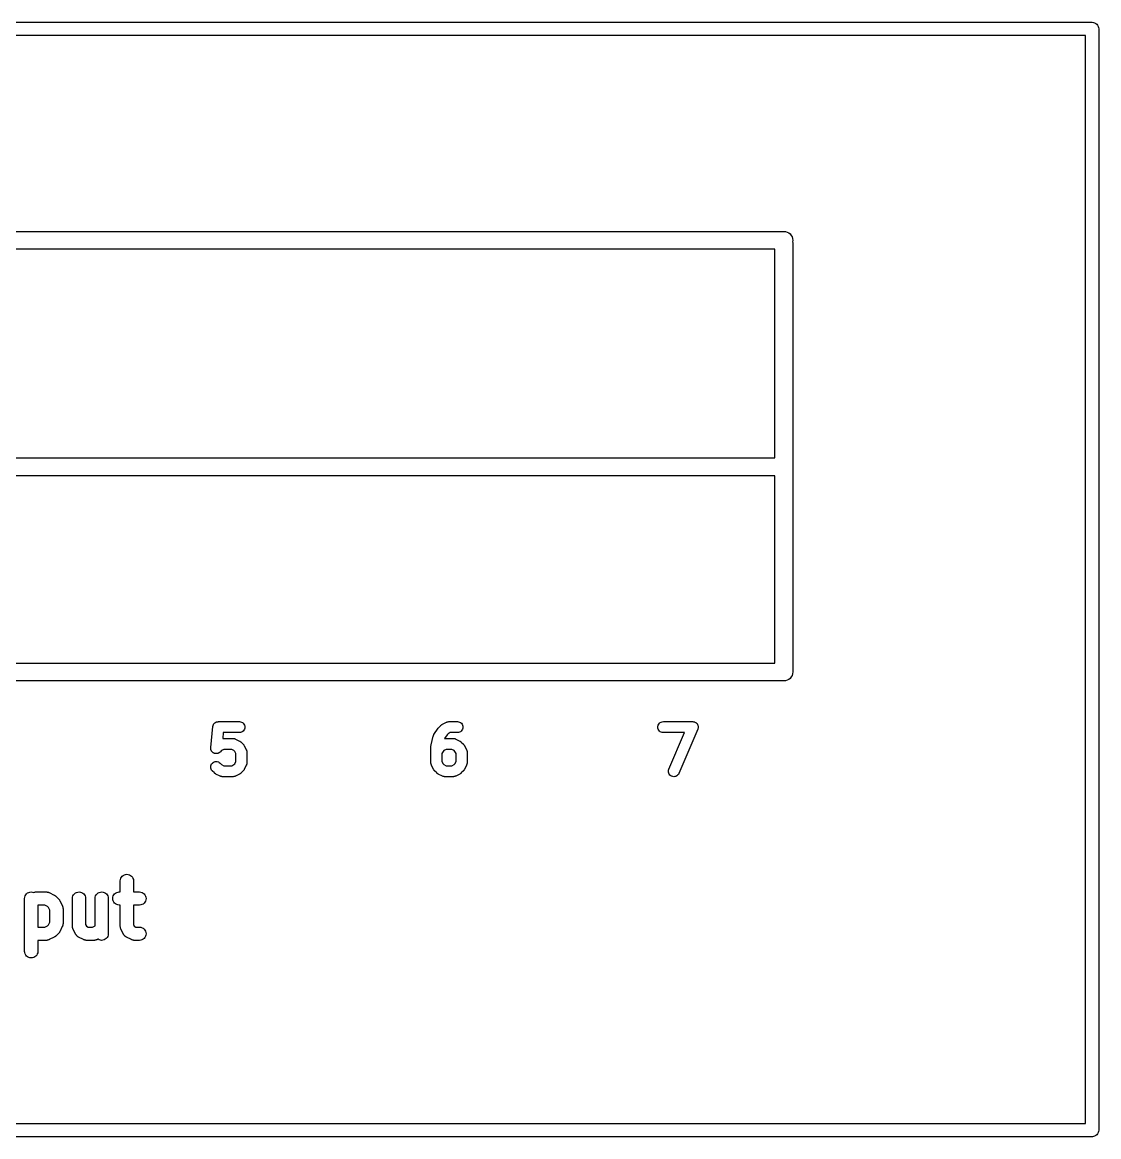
# Model space of a CAD drawing. Extents: x 1 to 169, y -122 to 5.
# Drawn here: x 27.86 to 40.08, y -15.08 to -2.42 of the extents above; entities that cross this region are included whole.
import ezdxf

# ---------------------------------------------------------------- set-up
doc = ezdxf.new("R2010")
doc.units = 0
doc.header["$MEASUREMENT"] = 0
doc.layers.add('BLACK', color=7, linetype='CONTINUOUS')

msp = doc.modelspace()

# ---------------------------------------------------------------- linework, layer by layer
at = {"layer": 'BLACK', "linetype": 'CONTINUOUS'}
for p, q in [((12.5037, -2.425), (39.9963, -2.425)), ((39.9963, -2.425), (40, -2.42464)), ((40, -2.42464), (40.0147, -2.42609)), ((40.0147, -2.42609), (40.0288, -2.43037)), ((40.0288, -2.43037), (40.0419, -2.43734)), ((40.0419, -2.43734), (40.0533, -2.44671)), ((40.0533, -2.44671), (40.0627, -2.45813)), ((40.0627, -2.45813), (40.0696, -2.47116)), ((40.0696, -2.47116), (40.0739, -2.4853)), ((40.0739, -2.4853), (40.0754, -2.5)), ((40.0754, -2.5), (40.075, -2.50368)), ((40.075, -2.50368), (40.075, -14.9963)), ((39.925, -2.575), (12.575, -2.575)), ((39.925, -14.925), (39.925, -2.575)), ((16.195, -4.7984), (36.505, -4.7984)), ((36.505, -4.7984), (36.5199, -4.79987)), ((36.5199, -4.79987), (36.5391, -4.80568)), ((36.5391, -4.80568), (36.5567, -4.81511)), ((36.5567, -4.81511), (36.5722, -4.82781)), ((36.5722, -4.82781), (36.5849, -4.84328)), ((36.5849, -4.84328), (36.5943, -4.86093)), ((36.5943, -4.86093), (36.6001, -4.88008)), ((36.6001, -4.88008), (36.6021, -4.9)), ((36.6021, -4.9), (36.6006, -4.915)), ((36.6006, -4.915), (36.6016, -4.92502)), ((36.6016, -4.92502), (36.6016, -7.46502)), ((36.3984, -5.0016), (18.8416, -5.0016)), ((36.3984, -7.3684), (36.3984, -5.0016)), ((18.8416, -7.3684), (36.3984, -7.3684)), ((36.3984, -7.5716), (18.745, -7.5716)), ((36.3984, -9.6984), (36.3984, -7.5716)), ((36.6016, -7.46502), (36.6021, -7.47)), ((36.6021, -7.47), (36.6016, -7.47498)), ((36.6016, -7.47498), (36.6016, -9.79502)), ((16.3016, -9.6984), (36.3984, -9.6984)), ((36.5849, -9.85672), (36.5722, -9.87219)), ((36.5943, -9.83907), (36.5849, -9.85672)), ((36.6001, -9.81992), (36.5943, -9.83907)), ((36.6021, -9.8), (36.6001, -9.81992)), ((36.6016, -9.79502), (36.6021, -9.8)), ((36.495, -9.9016), (16.205, -9.9016)), ((36.5, -9.90209), (36.495, -9.9016)), ((36.505, -9.9016), (36.5, -9.90209)), ((36.5199, -9.90013), (36.505, -9.9016)), ((36.5391, -9.89432), (36.5199, -9.90013)), ((36.5567, -9.88489), (36.5391, -9.89432)), ((36.5722, -9.87219), (36.5567, -9.88489)), ((30.0464, -10.3741), (30.0493, -10.3726)), ((30.0493, -10.3726), (30.0521, -10.3707)), ((30.0521, -10.3707), (30.0547, -10.3697)), ((30.0547, -10.3697), (30.0571, -10.3684)), ((30.0571, -10.3684), (30.0603, -10.3674)), ((30.0603, -10.3674), (30.0634, -10.3662)), ((30.0634, -10.3662), (30.0662, -10.3657)), ((30.0662, -10.3657), (30.0688, -10.3649)), ((30.0688, -10.3649), (30.0721, -10.3646)), ((30.0721, -10.3646), (30.0754, -10.3639)), ((30.0754, -10.3639), (30.0782, -10.364)), ((30.0782, -10.364), (30.081, -10.3637)), ((30.081, -10.3637), (30.319, -10.3637)), ((30.319, -10.3637), (30.3199, -10.3637)), ((30.3199, -10.3637), (30.332, -10.3651)), ((30.332, -10.3651), (30.3437, -10.3687)), ((30.3437, -10.3687), (30.3544, -10.3746)), ((32.6244, -10.3941), (32.672, -10.3703)), ((32.672, -10.3703), (32.6728, -10.3699)), ((32.6728, -10.3699), (32.6746, -10.3693)), ((32.6746, -10.3693), (32.6762, -10.3684)), ((32.6762, -10.3684), (32.6803, -10.3672)), ((32.6803, -10.3672), (32.6843, -10.3657)), ((32.6843, -10.3657), (32.6861, -10.3654)), ((32.6861, -10.3654), (32.6879, -10.3649)), ((32.6879, -10.3649), (32.6921, -10.3645)), ((32.6921, -10.3645), (32.6963, -10.3638)), ((32.6963, -10.3638), (32.6982, -10.3639)), ((32.6982, -10.3639), (32.7, -10.3637)), ((32.7, -10.3637), (32.7952, -10.3637)), ((32.7952, -10.3637), (32.7961, -10.3637)), ((32.7961, -10.3637), (32.8082, -10.3651)), ((32.8082, -10.3651), (32.8199, -10.3687)), ((32.8199, -10.3687), (32.8305, -10.3746)), ((35.0987, -10.3741), (35.1095, -10.3684)), ((35.1095, -10.3684), (35.1212, -10.3649)), ((35.1212, -10.3649), (35.1333, -10.3637)), ((35.1333, -10.3637), (35.4667, -10.3637)), ((35.4667, -10.3637), (35.4675, -10.3637)), ((35.4675, -10.3637), (35.4678, -10.3637)), ((35.4678, -10.3637), (35.468, -10.3637)), ((35.468, -10.3637), (35.4738, -10.3644)), ((35.4738, -10.3644), (35.4797, -10.3651)), ((35.4797, -10.3651), (35.4799, -10.3651)), ((35.4799, -10.3651), (35.4801, -10.3651)), ((35.4801, -10.3651), (35.4857, -10.367)), ((35.4857, -10.367), (35.4913, -10.3687)), ((35.4913, -10.3687), (35.4915, -10.3689)), ((35.4915, -10.3689), (35.4917, -10.3689)), ((35.4917, -10.3689), (35.4968, -10.3718)), ((35.4968, -10.3718), (35.502, -10.3746)), ((29.995, -10.6581), (30.0188, -10.42)), ((30.0188, -10.42), (30.0189, -10.4191)), ((30.0189, -10.4191), (30.0194, -10.4164)), ((30.0194, -10.4164), (30.0197, -10.4136)), ((30.0197, -10.4136), (30.0207, -10.4104)), ((30.0207, -10.4104), (30.0214, -10.4072)), ((30.0214, -10.4072), (30.0225, -10.4046)), ((30.0225, -10.4046), (30.0233, -10.402)), ((30.0233, -10.402), (30.0249, -10.399)), ((30.0249, -10.399), (30.0262, -10.396)), ((30.0262, -10.396), (30.0278, -10.3937)), ((30.0278, -10.3937), (30.0291, -10.3912)), ((30.0291, -10.3912), (30.0313, -10.3887)), ((30.0313, -10.3887), (30.0332, -10.3859)), ((30.0332, -10.3859), (30.0351, -10.384)), ((30.0351, -10.384), (30.0369, -10.3818)), ((30.0369, -10.3818), (30.0395, -10.3797)), ((30.0395, -10.3797), (30.0419, -10.3774)), ((30.0419, -10.3774), (30.0442, -10.3759)), ((30.0442, -10.3759), (30.0464, -10.3741)), ((30.1375, -10.4887), (30.131, -10.5542)), ((30.319, -10.4887), (30.1375, -10.4887)), ((30.3312, -10.4875), (30.319, -10.4887)), ((30.3429, -10.484), (30.3312, -10.4875)), ((30.3536, -10.4782), (30.3429, -10.484)), ((30.3631, -10.4705), (30.3536, -10.4782)), ((30.3544, -10.3746), (30.3637, -10.3825)), ((30.3709, -10.4611), (30.3631, -10.4705)), ((30.3637, -10.3825), (30.3713, -10.392)), ((30.3767, -10.4504), (30.3709, -10.4611)), ((30.3713, -10.392), (30.377, -10.4028)), ((30.3803, -10.4388), (30.3767, -10.4504)), ((30.377, -10.4028), (30.3804, -10.4145)), ((30.3815, -10.4266), (30.3803, -10.4388)), ((30.3804, -10.4145), (30.3815, -10.4266)), ((32.5289, -10.5106), (32.5766, -10.4391)), ((32.5766, -10.439), (32.5771, -10.4384)), ((32.5766, -10.4391), (32.5766, -10.439)), ((32.5766, -10.439), (32.5766, -10.439)), ((32.5766, -10.439), (32.5766, -10.439)), ((32.5771, -10.4384), (32.5808, -10.434)), ((32.5808, -10.434), (32.5844, -10.4296)), ((32.5844, -10.4296), (32.6082, -10.4058)), ((32.6082, -10.4058), (32.6088, -10.4052)), ((32.6088, -10.4052), (32.6116, -10.403)), ((32.6116, -10.403), (32.6141, -10.4006)), ((32.6141, -10.4006), (32.6163, -10.3992)), ((32.6163, -10.3992), (32.6183, -10.3976)), ((32.6183, -10.3976), (32.6214, -10.396)), ((32.6214, -10.396), (32.6244, -10.3941)), ((32.7148, -10.4887), (32.6894, -10.5014)), ((32.7952, -10.4887), (32.7148, -10.4887)), ((32.8074, -10.4875), (32.7952, -10.4887)), ((32.8191, -10.484), (32.8074, -10.4875)), ((32.8298, -10.4782), (32.8191, -10.484)), ((32.8393, -10.4705), (32.8298, -10.4782)), ((32.8305, -10.3746), (32.8399, -10.3825)), ((32.8471, -10.4611), (32.8393, -10.4705)), ((32.8399, -10.3825), (32.8475, -10.392)), ((32.8529, -10.4504), (32.8471, -10.4611)), ((32.8475, -10.392), (32.8532, -10.4028)), ((32.8565, -10.4388), (32.8529, -10.4504)), ((32.8532, -10.4028), (32.8566, -10.4145)), ((32.8577, -10.4266), (32.8565, -10.4388)), ((32.8566, -10.4145), (32.8577, -10.4266)), ((35.0708, -10.4258), (35.0721, -10.4136)), ((35.0719, -10.4379), (35.0708, -10.4258)), ((35.0754, -10.4496), (35.0719, -10.4379)), ((35.0721, -10.4136), (35.0757, -10.402)), ((35.081, -10.4604), (35.0754, -10.4496)), ((35.0757, -10.402), (35.0815, -10.3912)), ((35.0887, -10.4699), (35.081, -10.4604)), ((35.0815, -10.3912), (35.0893, -10.3818)), ((35.098, -10.4778), (35.0887, -10.4699)), ((35.0893, -10.3818), (35.0987, -10.3741)), ((35.1087, -10.4836), (35.098, -10.4778)), ((35.1203, -10.4873), (35.1087, -10.4836)), ((35.1325, -10.4887), (35.1203, -10.4873)), ((35.1333, -10.4887), (35.1325, -10.4887)), ((35.3719, -10.4887), (35.1333, -10.4887)), ((35.1949, -10.9016), (35.3719, -10.4887)), ((35.5241, -10.4508), (35.3098, -10.9508)), ((35.502, -10.3746), (35.5021, -10.3748)), ((35.5021, -10.3748), (35.5023, -10.3749)), ((35.5023, -10.3749), (35.5068, -10.3787)), ((35.5068, -10.3787), (35.5113, -10.3825)), ((35.5113, -10.3825), (35.5115, -10.3826)), ((35.5115, -10.3826), (35.5116, -10.3828)), ((35.5116, -10.3828), (35.5153, -10.3874)), ((35.5153, -10.3874), (35.519, -10.392)), ((35.519, -10.392), (35.5191, -10.3922)), ((35.5191, -10.3922), (35.5192, -10.3923)), ((35.5192, -10.3923), (35.5219, -10.3976)), ((35.5219, -10.3976), (35.5246, -10.4028)), ((35.5242, -10.4506), (35.5241, -10.4508)), ((35.5243, -10.4504), (35.5242, -10.4506)), ((35.526, -10.4449), (35.5243, -10.4504)), ((35.5246, -10.4028), (35.5247, -10.403)), ((35.5247, -10.403), (35.5248, -10.4032)), ((35.5248, -10.4032), (35.5264, -10.4088)), ((35.5278, -10.4392), (35.526, -10.4449)), ((35.5264, -10.4088), (35.5281, -10.4145)), ((35.5279, -10.4388), (35.5278, -10.439)), ((35.5278, -10.439), (35.5278, -10.4392)), ((35.5285, -10.433), (35.5279, -10.4388)), ((35.5281, -10.4145), (35.5281, -10.4147)), ((35.5281, -10.4147), (35.5281, -10.4149)), ((35.5281, -10.4149), (35.5286, -10.4208)), ((35.5292, -10.4271), (35.5285, -10.433)), ((35.5286, -10.4208), (35.5292, -10.4266)), ((35.5292, -10.4266), (35.5291, -10.4268)), ((35.5291, -10.4268), (35.5292, -10.4271)), ((30.131, -10.5542), (30.2476, -10.5542)), ((30.2476, -10.5542), (30.2485, -10.5542)), ((30.2485, -10.5542), (30.2503, -10.5544)), ((30.2503, -10.5544), (30.2522, -10.5543)), ((30.2522, -10.5543), (30.2564, -10.5551)), ((30.2564, -10.5551), (30.2606, -10.5555)), ((30.2606, -10.5555), (30.2624, -10.5561)), ((30.2624, -10.5561), (30.2642, -10.5564)), ((30.2642, -10.5564), (30.2682, -10.5579)), ((30.2682, -10.5579), (30.2722, -10.5592)), ((30.2722, -10.5592), (30.2739, -10.5601)), ((30.2739, -10.5601), (30.2756, -10.5608)), ((30.2756, -10.5608), (30.3232, -10.5846)), ((30.3232, -10.5846), (30.324, -10.585)), ((30.324, -10.585), (30.3269, -10.5869)), ((30.3269, -10.5869), (30.33, -10.5885)), ((30.33, -10.5885), (30.332, -10.5902)), ((30.332, -10.5902), (30.3342, -10.5916)), ((30.3342, -10.5916), (30.3367, -10.5941)), ((30.3367, -10.5941), (30.3394, -10.5963)), ((30.3394, -10.5963), (30.3632, -10.6201)), ((30.3632, -10.6201), (30.3639, -10.6207)), ((30.3639, -10.6207), (30.366, -10.6235)), ((30.366, -10.6235), (30.3685, -10.626)), ((30.3685, -10.626), (30.3698, -10.6282)), ((32.496, -10.6275), (32.4963, -10.6264)), ((32.4963, -10.6264), (32.4965, -10.6253)), ((32.4965, -10.6253), (32.5203, -10.5301)), ((32.5203, -10.5301), (32.5205, -10.5292)), ((32.5205, -10.5292), (32.522, -10.5253)), ((32.522, -10.5253), (32.5232, -10.5213)), ((32.5232, -10.5213), (32.5241, -10.5196)), ((32.5241, -10.5196), (32.5248, -10.5178)), ((32.5248, -10.5178), (32.527, -10.5143)), ((32.527, -10.5143), (32.5289, -10.5106)), ((32.6771, -10.5136), (32.65, -10.5543)), ((32.65, -10.5543), (32.6505, -10.5543)), ((32.6505, -10.5543), (32.6524, -10.5542)), ((32.6524, -10.5542), (32.7476, -10.5542)), ((32.6894, -10.5014), (32.6771, -10.5136)), ((32.7476, -10.5542), (32.7485, -10.5542)), ((32.7485, -10.5542), (32.7503, -10.5544)), ((32.7503, -10.5544), (32.7522, -10.5543)), ((32.7522, -10.5543), (32.7564, -10.5551)), ((32.7564, -10.5551), (32.7606, -10.5555)), ((32.7606, -10.5555), (32.7624, -10.5561)), ((32.7624, -10.5561), (32.7642, -10.5564)), ((32.7642, -10.5564), (32.7682, -10.5579)), ((32.7682, -10.5579), (32.7722, -10.5592)), ((32.7722, -10.5592), (32.7739, -10.5601)), ((32.7739, -10.5601), (32.7756, -10.5608)), ((32.7756, -10.5608), (32.8232, -10.5846)), ((32.8232, -10.5846), (32.824, -10.585)), ((32.824, -10.585), (32.8269, -10.5869)), ((32.8269, -10.5869), (32.83, -10.5885)), ((32.83, -10.5885), (32.832, -10.5902)), ((32.832, -10.5902), (32.8342, -10.5916)), ((32.8342, -10.5916), (32.8367, -10.5941)), ((32.8367, -10.5941), (32.8394, -10.5963)), ((32.8394, -10.5963), (32.8632, -10.6201)), ((32.8632, -10.6201), (32.8639, -10.6207)), ((32.8639, -10.6207), (32.866, -10.6235)), ((32.866, -10.6235), (32.8685, -10.626)), ((32.8685, -10.626), (32.8698, -10.6282)), ((29.9946, -10.6641), (29.9949, -10.6611)), ((29.9949, -10.6672), (29.9946, -10.6641)), ((29.9949, -10.6611), (29.995, -10.6581)), ((29.9949, -10.6703), (29.9949, -10.6672)), ((29.9955, -10.6732), (29.9949, -10.6703)), ((29.9958, -10.6762), (29.9955, -10.6732)), ((29.9967, -10.6792), (29.9958, -10.6762)), ((29.9973, -10.6822), (29.9967, -10.6792)), ((29.9984, -10.685), (29.9973, -10.6822)), ((29.9993, -10.6879), (29.9984, -10.685)), ((30.0007, -10.6906), (29.9993, -10.6879)), ((30.0019, -10.6935), (30.0007, -10.6906)), ((30.0036, -10.696), (30.0019, -10.6935)), ((30.005, -10.6987), (30.0036, -10.696)), ((30.0069, -10.7011), (30.005, -10.6987)), ((30.0086, -10.7037), (30.0069, -10.7011)), ((30.0108, -10.7058), (30.0086, -10.7037)), ((30.0126, -10.7082), (30.0108, -10.7058)), ((30.015, -10.7102), (30.0126, -10.7082)), ((30.0172, -10.7124), (30.015, -10.7102)), ((30.0197, -10.714), (30.0172, -10.7124)), ((30.022, -10.716), (30.0197, -10.714)), ((30.0247, -10.7175), (30.022, -10.716)), ((30.0273, -10.7192), (30.0247, -10.7175)), ((30.0301, -10.7204), (30.0273, -10.7192)), ((30.0327, -10.7218), (30.0301, -10.7204)), ((30.0357, -10.7227), (30.0327, -10.7218)), ((30.0385, -10.724), (30.0357, -10.7227)), ((30.0415, -10.7246), (30.0385, -10.724)), ((30.0444, -10.7255), (30.0415, -10.7246)), ((30.0475, -10.7258), (30.0444, -10.7255)), ((30.0505, -10.7264), (30.0475, -10.7258)), ((30.0535, -10.7265), (30.0505, -10.7264)), ((30.0565, -10.7268), (30.0535, -10.7265)), ((30.0596, -10.7265), (30.0565, -10.7268)), ((30.0627, -10.7265), (30.0596, -10.7265)), ((30.0656, -10.726), (30.0627, -10.7265)), ((30.0686, -10.7257), (30.0656, -10.726)), ((30.0716, -10.7249), (30.0686, -10.7257)), ((30.0747, -10.7243), (30.0716, -10.7249)), ((30.0775, -10.7232), (30.0747, -10.7243)), ((30.0804, -10.7223), (30.0775, -10.7232)), ((30.0831, -10.7209), (30.0804, -10.7223)), ((30.086, -10.7197), (30.0831, -10.7209)), ((30.0885, -10.7181), (30.086, -10.7197)), ((30.0912, -10.7167), (30.0885, -10.7181)), ((30.0936, -10.7148), (30.0912, -10.7167)), ((30.0962, -10.7131), (30.0936, -10.7148)), ((30.0984, -10.711), (30.0962, -10.7131)), ((30.1007, -10.7091), (30.0984, -10.711)), ((30.1013, -10.7085), (30.1007, -10.7091)), ((30.118, -10.6918), (30.1013, -10.7085)), ((30.1433, -10.6792), (30.118, -10.6918)), ((30.2329, -10.6792), (30.1433, -10.6792)), ((30.2582, -10.6918), (30.2329, -10.6792)), ((30.2677, -10.7013), (30.2582, -10.6918)), ((30.2804, -10.7267), (30.2677, -10.7013)), ((30.2804, -10.8162), (30.2804, -10.7267)), ((30.3698, -10.6282), (30.3715, -10.6302)), ((30.3715, -10.6302), (30.3731, -10.6334)), ((30.3731, -10.6334), (30.3749, -10.6363)), ((30.3749, -10.6363), (30.3988, -10.684)), ((30.3988, -10.684), (30.3991, -10.6847)), ((30.3991, -10.6847), (30.3998, -10.6865)), ((30.3998, -10.6865), (30.4006, -10.6881)), ((30.4006, -10.6881), (30.4019, -10.6922)), ((30.4019, -10.6922), (30.4033, -10.6962)), ((30.4033, -10.6962), (30.4036, -10.698)), ((30.4036, -10.698), (30.4042, -10.6998)), ((30.4042, -10.6998), (30.4046, -10.704)), ((30.4046, -10.704), (30.4052, -10.7082)), ((30.4052, -10.7082), (30.4052, -10.7101)), ((30.4052, -10.7101), (30.4054, -10.7119)), ((30.4054, -10.7119), (30.4054, -10.831)), ((32.4946, -10.6396), (32.4948, -10.6385)), ((32.4946, -10.6405), (32.4946, -10.6396)), ((32.4946, -10.831), (32.4946, -10.6405)), ((32.4947, -10.6374), (32.4955, -10.6324)), ((32.4948, -10.6385), (32.4947, -10.6374)), ((32.4955, -10.6324), (32.496, -10.6275)), ((32.6323, -10.7013), (32.6196, -10.7267)), ((32.6196, -10.7267), (32.6196, -10.8162)), ((32.6418, -10.6918), (32.6323, -10.7013)), ((32.6671, -10.6792), (32.6418, -10.6918)), ((32.7329, -10.6792), (32.6671, -10.6792)), ((32.7582, -10.6918), (32.7329, -10.6792)), ((32.7677, -10.7013), (32.7582, -10.6918)), ((32.7804, -10.7267), (32.7677, -10.7013)), ((32.7804, -10.8162), (32.7804, -10.7267)), ((32.8698, -10.6282), (32.8715, -10.6302)), ((32.8715, -10.6302), (32.8731, -10.6334)), ((32.8731, -10.6334), (32.8749, -10.6363)), ((32.8749, -10.6363), (32.8988, -10.684)), ((32.8988, -10.684), (32.8991, -10.6847)), ((32.8991, -10.6847), (32.8998, -10.6865)), ((32.8998, -10.6865), (32.9006, -10.6881)), ((32.9006, -10.6881), (32.9019, -10.6922)), ((32.9019, -10.6922), (32.9033, -10.6962)), ((32.9033, -10.6962), (32.9036, -10.698)), ((32.9036, -10.698), (32.9042, -10.6998)), ((32.9042, -10.6998), (32.9046, -10.704)), ((32.9046, -10.704), (32.9052, -10.7082)), ((32.9052, -10.7082), (32.9052, -10.7101)), ((32.9052, -10.7101), (32.9054, -10.7119)), ((32.9054, -10.7119), (32.9054, -10.831)), ((29.9946, -10.8779), (29.996, -10.8658)), ((29.9957, -10.8901), (29.9946, -10.8779)), ((29.996, -10.8658), (29.9996, -10.8542)), ((29.9996, -10.8542), (30.0054, -10.8434)), ((30.0054, -10.8434), (30.0133, -10.8341)), ((30.0133, -10.8341), (30.0227, -10.8264)), ((30.0227, -10.8264), (30.0335, -10.8207)), ((30.0335, -10.8207), (30.0452, -10.8172)), ((30.0452, -10.8172), (30.0574, -10.8161)), ((30.0574, -10.8161), (30.0695, -10.8173)), ((30.0695, -10.8173), (30.0812, -10.8209)), ((30.0812, -10.8209), (30.0919, -10.8266)), ((30.0919, -10.8266), (30.1013, -10.8344)), ((30.1013, -10.8344), (30.118, -10.851)), ((30.118, -10.851), (30.1433, -10.8637)), ((30.1433, -10.8637), (30.2329, -10.8637)), ((30.2329, -10.8637), (30.2582, -10.851)), ((30.2582, -10.851), (30.2677, -10.8415)), ((30.2677, -10.8415), (30.2804, -10.8162)), ((30.3988, -10.8589), (30.3749, -10.9065)), ((30.3994, -10.8572), (30.3988, -10.8589)), ((30.4003, -10.8556), (30.3994, -10.8572)), ((30.4016, -10.8515), (30.4003, -10.8556)), ((30.4031, -10.8475), (30.4016, -10.8515)), ((30.4034, -10.8457), (30.4031, -10.8475)), ((30.404, -10.8439), (30.4034, -10.8457)), ((30.4045, -10.8397), (30.404, -10.8439)), ((30.4052, -10.8355), (30.4045, -10.8397)), ((30.4054, -10.8318), (30.4051, -10.8337)), ((30.4051, -10.8337), (30.4052, -10.8355)), ((30.4054, -10.831), (30.4054, -10.8318)), ((32.4948, -10.8328), (32.4946, -10.831)), ((32.4947, -10.8346), (32.4948, -10.8328)), ((32.4954, -10.8388), (32.4947, -10.8346)), ((32.4958, -10.8431), (32.4954, -10.8388)), ((32.4964, -10.8449), (32.4958, -10.8431)), ((32.4967, -10.8467), (32.4964, -10.8449)), ((32.4981, -10.8507), (32.4967, -10.8467)), ((32.4994, -10.8548), (32.4981, -10.8507)), ((32.5002, -10.8564), (32.4994, -10.8548)), ((32.5009, -10.8581), (32.5002, -10.8564)), ((32.5012, -10.8589), (32.5009, -10.8581)), ((32.5251, -10.9065), (32.5012, -10.8589)), ((32.6196, -10.8162), (32.6323, -10.8415)), ((32.6323, -10.8415), (32.6418, -10.851)), ((32.6418, -10.851), (32.6671, -10.8637)), ((32.6671, -10.8637), (32.7329, -10.8637)), ((32.7329, -10.8637), (32.7582, -10.851)), ((32.7582, -10.851), (32.7677, -10.8415)), ((32.7677, -10.8415), (32.7804, -10.8162)), ((32.8988, -10.8589), (32.8749, -10.9065)), ((32.8994, -10.8572), (32.8988, -10.8589)), ((32.9003, -10.8556), (32.8994, -10.8572)), ((32.9016, -10.8515), (32.9003, -10.8556)), ((32.9031, -10.8475), (32.9016, -10.8515)), ((32.9034, -10.8457), (32.9031, -10.8475)), ((32.904, -10.8439), (32.9034, -10.8457)), ((32.9045, -10.8397), (32.904, -10.8439)), ((32.9052, -10.8355), (32.9045, -10.8397)), ((32.9054, -10.8318), (32.9051, -10.8337)), ((32.9051, -10.8337), (32.9052, -10.8355)), ((32.9054, -10.831), (32.9054, -10.8318)), ((29.9991, -10.9018), (29.9957, -10.8901)), ((30.0047, -10.9126), (29.9991, -10.9018)), ((30.0123, -10.9221), (30.0047, -10.9126)), ((30.0129, -10.9228), (30.0123, -10.9221)), ((30.0368, -10.9466), (30.0129, -10.9228)), ((30.0395, -10.9488), (30.0368, -10.9466)), ((30.042, -10.9512), (30.0395, -10.9488)), ((30.0442, -10.9527), (30.042, -10.9512)), ((30.0462, -10.9543), (30.0442, -10.9527)), ((30.0493, -10.956), (30.0462, -10.9543)), ((30.0522, -10.9579), (30.0493, -10.956)), ((30.053, -10.9583), (30.0522, -10.9579)), ((30.1006, -10.9821), (30.053, -10.9583)), ((30.1023, -10.9828), (30.1006, -10.9821)), ((30.1039, -10.9836), (30.1023, -10.9828)), ((30.108, -10.9849), (30.1039, -10.9836)), ((30.112, -10.9865), (30.108, -10.9849)), ((30.1138, -10.9868), (30.112, -10.9865)), ((30.1156, -10.9873), (30.1138, -10.9868)), ((30.1198, -10.9878), (30.1156, -10.9873)), ((30.124, -10.9885), (30.1198, -10.9878)), ((30.1259, -10.9885), (30.124, -10.9885)), ((30.1277, -10.9887), (30.1259, -10.9885)), ((30.1286, -10.9887), (30.1277, -10.9887)), ((30.2476, -10.9887), (30.1286, -10.9887)), ((30.2495, -10.9885), (30.2476, -10.9887)), ((30.2513, -10.9886), (30.2495, -10.9885)), ((30.2555, -10.9879), (30.2513, -10.9886)), ((30.2598, -10.9875), (30.2555, -10.9879)), ((30.2615, -10.987), (30.2598, -10.9875)), ((30.2633, -10.9867), (30.2615, -10.987)), ((30.2673, -10.9852), (30.2633, -10.9867)), ((30.2714, -10.984), (30.2673, -10.9852)), ((30.2731, -10.9831), (30.2714, -10.984)), ((30.2748, -10.9825), (30.2731, -10.9831)), ((30.2756, -10.9821), (30.2748, -10.9825)), ((30.3232, -10.9583), (30.2756, -10.9821)), ((30.3262, -10.9564), (30.3232, -10.9583)), ((30.3293, -10.9548), (30.3262, -10.9564)), ((30.3313, -10.9532), (30.3293, -10.9548)), ((30.3335, -10.9518), (30.3313, -10.9532)), ((30.3361, -10.9494), (30.3335, -10.9518)), ((30.3388, -10.9472), (30.3361, -10.9494)), ((30.3394, -10.9466), (30.3388, -10.9472)), ((30.3632, -10.9228), (30.3394, -10.9466)), ((30.3655, -10.9201), (30.3632, -10.9228)), ((30.3679, -10.9175), (30.3655, -10.9201)), ((30.3693, -10.9154), (30.3679, -10.9175)), ((30.371, -10.9133), (30.3693, -10.9154)), ((30.3726, -10.9102), (30.371, -10.9133)), ((30.3746, -10.9073), (30.3726, -10.9102)), ((30.3749, -10.9065), (30.3746, -10.9073)), ((32.5269, -10.9095), (32.5251, -10.9065)), ((32.5285, -10.9126), (32.5269, -10.9095)), ((32.5302, -10.9146), (32.5285, -10.9126)), ((32.5315, -10.9168), (32.5302, -10.9146)), ((32.534, -10.9194), (32.5315, -10.9168)), ((32.5361, -10.9221), (32.534, -10.9194)), ((32.5368, -10.9228), (32.5361, -10.9221)), ((32.5606, -10.9466), (32.5368, -10.9228)), ((32.5633, -10.9488), (32.5606, -10.9466)), ((32.5658, -10.9512), (32.5633, -10.9488)), ((32.568, -10.9527), (32.5658, -10.9512)), ((32.57, -10.9543), (32.568, -10.9527)), ((32.5731, -10.956), (32.57, -10.9543)), ((32.576, -10.9579), (32.5731, -10.956)), ((32.5768, -10.9583), (32.576, -10.9579)), ((32.6244, -10.9821), (32.5768, -10.9583)), ((32.6261, -10.9828), (32.6244, -10.9821)), ((32.6278, -10.9836), (32.6261, -10.9828)), ((32.6318, -10.9849), (32.6278, -10.9836)), ((32.6358, -10.9865), (32.6318, -10.9849)), ((32.6376, -10.9868), (32.6358, -10.9865)), ((32.6394, -10.9873), (32.6376, -10.9868)), ((32.6436, -10.9878), (32.6394, -10.9873)), ((32.6478, -10.9885), (32.6436, -10.9878)), ((32.6497, -10.9885), (32.6478, -10.9885)), ((32.6515, -10.9887), (32.6497, -10.9885)), ((32.6524, -10.9887), (32.6515, -10.9887)), ((32.7476, -10.9887), (32.6524, -10.9887)), ((32.7495, -10.9885), (32.7476, -10.9887)), ((32.7513, -10.9886), (32.7495, -10.9885)), ((32.7555, -10.9879), (32.7513, -10.9886)), ((32.7598, -10.9875), (32.7555, -10.9879)), ((32.7615, -10.987), (32.7598, -10.9875)), ((32.7633, -10.9867), (32.7615, -10.987)), ((32.7673, -10.9852), (32.7633, -10.9867)), ((32.7714, -10.984), (32.7673, -10.9852)), ((32.7731, -10.9831), (32.7714, -10.984)), ((32.7748, -10.9825), (32.7731, -10.9831)), ((32.7756, -10.9821), (32.7748, -10.9825)), ((32.8232, -10.9583), (32.7756, -10.9821)), ((32.8262, -10.9564), (32.8232, -10.9583)), ((32.8293, -10.9548), (32.8262, -10.9564)), ((32.8313, -10.9532), (32.8293, -10.9548)), ((32.8335, -10.9518), (32.8313, -10.9532)), ((32.8361, -10.9494), (32.8335, -10.9518)), ((32.8388, -10.9472), (32.8361, -10.9494)), ((32.8394, -10.9466), (32.8388, -10.9472)), ((32.8632, -10.9228), (32.8394, -10.9466)), ((32.8655, -10.9201), (32.8632, -10.9228)), ((32.8679, -10.9175), (32.8655, -10.9201)), ((32.8693, -10.9154), (32.8679, -10.9175)), ((32.871, -10.9133), (32.8693, -10.9154)), ((32.8726, -10.9102), (32.871, -10.9133)), ((32.8746, -10.9073), (32.8726, -10.9102)), ((32.8749, -10.9065), (32.8746, -10.9073)), ((35.1899, -10.9253), (35.1912, -10.9132)), ((35.1909, -10.9375), (35.1899, -10.9253)), ((35.1943, -10.9492), (35.1909, -10.9375)), ((35.1912, -10.9132), (35.1949, -10.9016)), ((35.1998, -10.96), (35.1943, -10.9492)), ((35.2074, -10.9696), (35.1998, -10.96)), ((35.2167, -10.9775), (35.2074, -10.9696)), ((35.2274, -10.9835), (35.2167, -10.9775)), ((35.239, -10.9872), (35.2274, -10.9835)), ((35.2511, -10.9887), (35.239, -10.9872)), ((35.2632, -10.9877), (35.2511, -10.9887)), ((35.275, -10.9845), (35.2632, -10.9877)), ((35.2859, -10.979), (35.275, -10.9845)), ((35.2955, -10.9714), (35.2859, -10.979)), ((35.3035, -10.9622), (35.2955, -10.9714)), ((35.3095, -10.9516), (35.3035, -10.9622)), ((35.3098, -10.9508), (35.3095, -10.9516)), ((28.9695, -12.1558), (28.9739, -12.1419)), ((28.9739, -12.1419), (28.981, -12.1291)), ((28.981, -12.1291), (28.9904, -12.1178)), ((28.9904, -12.1178), (29.0018, -12.1087)), ((29.0018, -12.1087), (29.0148, -12.1019)), ((29.0148, -12.1019), (29.0288, -12.0978)), ((29.0288, -12.0978), (29.0434, -12.0964)), ((29.0434, -12.0964), (29.0579, -12.098)), ((29.0579, -12.098), (29.0719, -12.1023)), ((29.0719, -12.1023), (29.0848, -12.1092)), ((29.0848, -12.1092), (29.0961, -12.1186)), ((29.0961, -12.1186), (29.1053, -12.1299)), ((29.1053, -12.1299), (29.1122, -12.1428)), ((29.1122, -12.1428), (29.1164, -12.1569)), ((28.9679, -12.1704), (28.9695, -12.1558)), ((28.9679, -12.1714), (28.9679, -12.1704)), ((28.9679, -12.2964), (28.9679, -12.1714)), ((29.1164, -12.1569), (29.1179, -12.1714)), ((29.1179, -12.1714), (29.1179, -12.2964)), ((27.8821, -12.3704), (27.8838, -12.3558)), ((27.8821, -12.3714), (27.8821, -12.3704)), ((27.8821, -12.9714), (27.8821, -12.3714)), ((27.8838, -12.3558), (27.8882, -12.3419)), ((27.8882, -12.3419), (27.8953, -12.3291)), ((27.8953, -12.3291), (27.9047, -12.3178)), ((27.9047, -12.3178), (27.9161, -12.3087)), ((27.9161, -12.3087), (27.929, -12.3019)), ((27.929, -12.3019), (27.9431, -12.2978)), ((27.9431, -12.2978), (27.9577, -12.2964)), ((27.9577, -12.2964), (27.9722, -12.298)), ((27.9722, -12.298), (27.9856, -12.3021)), ((27.9856, -12.3021), (27.9857, -12.3021)), ((27.9857, -12.3021), (27.9906, -12.3006)), ((27.9906, -12.3006), (27.9954, -12.2988)), ((27.9954, -12.2988), (27.9976, -12.2985)), ((27.9976, -12.2985), (27.9997, -12.2979)), ((27.9997, -12.2979), (28.0048, -12.2974)), ((28.0048, -12.2974), (28.0099, -12.2966)), ((28.0099, -12.2966), (28.0121, -12.2966)), ((28.0121, -12.2966), (28.0143, -12.2964)), ((28.0143, -12.2964), (28.1286, -12.2964)), ((28.1286, -12.2964), (28.1296, -12.2964)), ((28.1296, -12.2964), (28.1318, -12.2967)), ((28.1318, -12.2967), (28.134, -12.2966)), ((28.134, -12.2966), (28.1391, -12.2975)), ((28.1391, -12.2975), (28.1442, -12.2981)), ((28.1442, -12.2981), (28.1463, -12.2987)), ((28.1463, -12.2987), (28.1484, -12.2991)), ((28.1484, -12.2991), (28.1532, -12.3009)), ((28.1532, -12.3009), (28.1581, -12.3025)), ((28.1581, -12.3025), (28.1601, -12.3036)), ((28.1601, -12.3036), (28.1621, -12.3043)), ((28.1621, -12.3043), (28.2193, -12.3329)), ((28.2193, -12.3329), (28.2202, -12.3334)), ((28.2202, -12.3334), (28.2237, -12.3357)), ((28.2237, -12.3357), (28.2274, -12.3377)), ((28.2274, -12.3377), (28.2299, -12.3397)), ((28.2299, -12.3397), (28.2325, -12.3414)), ((28.2325, -12.3414), (28.2355, -12.3443)), ((28.2355, -12.3443), (28.2387, -12.347)), ((28.2387, -12.347), (28.2673, -12.3755)), ((28.2673, -12.3755), (28.2681, -12.3763)), ((28.2681, -12.3763), (28.2707, -12.3796)), ((28.2707, -12.3796), (28.2736, -12.3826)), ((28.2736, -12.3826), (28.2752, -12.3853)), ((28.2752, -12.3853), (28.2772, -12.3877)), ((28.2772, -12.3877), (28.2791, -12.3915)), ((28.2791, -12.3915), (28.2814, -12.395)), ((28.2814, -12.395), (28.3099, -12.4522)), ((28.425, -12.3704), (28.4266, -12.3558)), ((28.425, -12.3714), (28.425, -12.3704)), ((28.425, -12.6857), (28.425, -12.3714)), ((28.4266, -12.3558), (28.4311, -12.3419)), ((28.4311, -12.3419), (28.4381, -12.3291)), ((28.4381, -12.3291), (28.4475, -12.3178)), ((28.4475, -12.3178), (28.4589, -12.3087)), ((28.4589, -12.3087), (28.4719, -12.3019)), ((28.4719, -12.3019), (28.4859, -12.2978)), ((28.4859, -12.2978), (28.5005, -12.2964)), ((28.5005, -12.2964), (28.5151, -12.298)), ((28.5151, -12.298), (28.5291, -12.3023)), ((28.5291, -12.3023), (28.5419, -12.3092)), ((28.5419, -12.3092), (28.5532, -12.3186)), ((28.5532, -12.3186), (28.5625, -12.3299)), ((28.5625, -12.3299), (28.5693, -12.3428)), ((28.5693, -12.3428), (28.5736, -12.3569)), ((28.5736, -12.3569), (28.575, -12.3714)), ((28.575, -12.3714), (28.575, -12.668)), ((28.6821, -12.3704), (28.6838, -12.3558)), ((28.6821, -12.3714), (28.6821, -12.3704)), ((28.6821, -12.6822), (28.6821, -12.3714)), ((28.6838, -12.3558), (28.6882, -12.3419)), ((28.6882, -12.3419), (28.6953, -12.3291)), ((28.6953, -12.3291), (28.7047, -12.3178)), ((28.7047, -12.3178), (28.7161, -12.3087)), ((28.7161, -12.3087), (28.729, -12.3019)), ((28.729, -12.3019), (28.7431, -12.2978)), ((28.7431, -12.2978), (28.7577, -12.2964)), ((28.7577, -12.2964), (28.7722, -12.298)), ((28.7722, -12.298), (28.7862, -12.3023)), ((28.7862, -12.3023), (28.7991, -12.3092)), ((28.7991, -12.3092), (28.8104, -12.3186)), ((28.8104, -12.3186), (28.8196, -12.3299)), ((28.8196, -12.3299), (28.8265, -12.3428)), ((28.8265, -12.3428), (28.8307, -12.3569)), ((28.8307, -12.3569), (28.8321, -12.3714)), ((28.8321, -12.3714), (28.8321, -12.7714)), ((28.8821, -12.3709), (28.8837, -12.3563)), ((28.8835, -12.3855), (28.8821, -12.3709)), ((28.8876, -12.3995), (28.8835, -12.3855)), ((28.8837, -12.3563), (28.888, -12.3424)), ((28.888, -12.3424), (28.895, -12.3295)), ((28.895, -12.3295), (28.9043, -12.3182)), ((28.9043, -12.3182), (28.9156, -12.309)), ((28.9156, -12.309), (28.9286, -12.3021)), ((28.9286, -12.3021), (28.9426, -12.2979)), ((28.9426, -12.2979), (28.9571, -12.2964)), ((28.9571, -12.2964), (28.9679, -12.2964)), ((29.1179, -12.2964), (29.1857, -12.2964)), ((29.1857, -12.2964), (29.1868, -12.2964)), ((29.1868, -12.2964), (29.2013, -12.2981)), ((29.2013, -12.2981), (29.2153, -12.3025)), ((29.2153, -12.3025), (29.2281, -12.3095)), ((29.2281, -12.3095), (29.2393, -12.319)), ((29.2393, -12.319), (29.2485, -12.3304)), ((29.2485, -12.3304), (29.2553, -12.3433)), ((29.2592, -12.3865), (29.2549, -12.4005)), ((29.2553, -12.3433), (29.2594, -12.3574)), ((29.2607, -12.372), (29.2592, -12.3865)), ((29.2594, -12.3574), (29.2607, -12.372)), ((28.0321, -12.4464), (28.0321, -12.6964)), ((28.1109, -12.4464), (28.0321, -12.4464)), ((28.1413, -12.4616), (28.1109, -12.4464)), ((28.1526, -12.473), (28.1413, -12.4616)), ((28.1679, -12.5034), (28.1526, -12.473)), ((28.1679, -12.6394), (28.1679, -12.5034)), ((28.3099, -12.4522), (28.3104, -12.4531)), ((28.3104, -12.4531), (28.3112, -12.4552)), ((28.3112, -12.4552), (28.3122, -12.4571)), ((28.3122, -12.4571), (28.3137, -12.462)), ((28.3137, -12.462), (28.3154, -12.4669)), ((28.3154, -12.4669), (28.3158, -12.469)), ((28.3158, -12.469), (28.3164, -12.4711)), ((28.3164, -12.4711), (28.3169, -12.4763)), ((28.3169, -12.4763), (28.3177, -12.4813)), ((28.3177, -12.4813), (28.3176, -12.4835)), ((28.3176, -12.4835), (28.3179, -12.4857)), ((28.3179, -12.4857), (28.3179, -12.6571)), ((28.8944, -12.4125), (28.8876, -12.3995)), ((28.9036, -12.4239), (28.8944, -12.4125)), ((28.9148, -12.4333), (28.9036, -12.4239)), ((28.9276, -12.4404), (28.9148, -12.4333)), ((28.9415, -12.4448), (28.9276, -12.4404)), ((28.9561, -12.4464), (28.9415, -12.4448)), ((28.9571, -12.4464), (28.9561, -12.4464)), ((28.9679, -12.4464), (28.9571, -12.4464)), ((28.9679, -12.6857), (28.9679, -12.4464)), ((29.1857, -12.4464), (29.1179, -12.4464)), ((29.1179, -12.4464), (29.1179, -12.668)), ((29.2003, -12.445), (29.1857, -12.4464)), ((29.2143, -12.4408), (29.2003, -12.445)), ((29.2272, -12.4339), (29.2143, -12.4408)), ((29.2386, -12.4246), (29.2272, -12.4339)), ((29.2479, -12.4134), (29.2386, -12.4246)), ((29.2549, -12.4005), (29.2479, -12.4134)), ((28.1526, -12.6699), (28.1679, -12.6394)), ((28.0321, -12.6964), (28.1109, -12.6964)), ((28.1109, -12.6964), (28.1413, -12.6812)), ((28.1413, -12.6812), (28.1526, -12.6699)), ((28.2673, -12.7673), (28.2387, -12.7959)), ((28.27, -12.7641), (28.2673, -12.7673)), ((28.2729, -12.761), (28.27, -12.7641)), ((28.2746, -12.7584), (28.2729, -12.761)), ((28.2766, -12.756), (28.2746, -12.7584)), ((28.2786, -12.7523), (28.2766, -12.756)), ((28.2809, -12.7488), (28.2786, -12.7523)), ((28.2814, -12.7478), (28.2809, -12.7488)), ((28.3099, -12.6907), (28.2814, -12.7478)), ((28.3107, -12.6886), (28.3099, -12.6907)), ((28.3118, -12.6867), (28.3107, -12.6886)), ((28.3133, -12.6818), (28.3118, -12.6867)), ((28.3152, -12.677), (28.3133, -12.6818)), ((28.3156, -12.6748), (28.3152, -12.677)), ((28.3162, -12.6727), (28.3156, -12.6748)), ((28.3168, -12.6676), (28.3162, -12.6727)), ((28.3177, -12.6626), (28.3168, -12.6676)), ((28.3178, -12.6582), (28.3176, -12.6604)), ((28.3176, -12.6604), (28.3177, -12.6626)), ((28.3179, -12.6571), (28.3178, -12.6582)), ((28.4252, -12.6879), (28.425, -12.6857)), ((28.4251, -12.6901), (28.4252, -12.6879)), ((28.4259, -12.6952), (28.4251, -12.6901)), ((28.4264, -12.7003), (28.4259, -12.6952)), ((28.4271, -12.7024), (28.4264, -12.7003)), ((28.4274, -12.7046), (28.4271, -12.7024)), ((28.4292, -12.7094), (28.4274, -12.7046)), ((28.4307, -12.7143), (28.4292, -12.7094)), ((28.4317, -12.7162), (28.4307, -12.7143)), ((28.4325, -12.7183), (28.4317, -12.7162)), ((28.4329, -12.7193), (28.4325, -12.7183)), ((28.4615, -12.7764), (28.4329, -12.7193)), ((28.4623, -12.7778), (28.4615, -12.7764)), ((28.575, -12.668), (28.5845, -12.687)), ((28.5845, -12.687), (28.6034, -12.6964)), ((28.6034, -12.6964), (28.6537, -12.6964)), ((28.6537, -12.6964), (28.6821, -12.6822)), ((28.8321, -12.7725), (28.8305, -12.787)), ((28.8321, -12.7714), (28.8321, -12.7725)), ((28.9681, -12.6879), (28.9679, -12.6857)), ((28.968, -12.6901), (28.9681, -12.6879)), ((28.9688, -12.6952), (28.968, -12.6901)), ((28.9693, -12.7003), (28.9688, -12.6952)), ((28.9699, -12.7024), (28.9693, -12.7003)), ((28.9703, -12.7046), (28.9699, -12.7024)), ((28.972, -12.7094), (28.9703, -12.7046)), ((28.9735, -12.7143), (28.972, -12.7094)), ((28.9746, -12.7162), (28.9735, -12.7143)), ((28.9753, -12.7183), (28.9746, -12.7162)), ((28.9758, -12.7193), (28.9753, -12.7183)), ((29.0043, -12.7764), (28.9758, -12.7193)), ((29.0052, -12.7778), (29.0043, -12.7764)), ((29.1179, -12.668), (29.1273, -12.687)), ((29.1273, -12.687), (29.1463, -12.6964)), ((29.1463, -12.6964), (29.1857, -12.6964)), ((29.1857, -12.6964), (29.1868, -12.6964)), ((29.1868, -12.6964), (29.2013, -12.6981)), ((29.2013, -12.6981), (29.2153, -12.7025)), ((29.2153, -12.7025), (29.2281, -12.7095)), ((29.2281, -12.7095), (29.2393, -12.719)), ((29.2393, -12.719), (29.2485, -12.7304)), ((29.2485, -12.7304), (29.2553, -12.7433)), ((29.2553, -12.7433), (29.2594, -12.7574)), ((29.2607, -12.772), (29.2592, -12.7865)), ((29.2594, -12.7574), (29.2607, -12.772)), ((28.1286, -12.8464), (28.0321, -12.8464)), ((28.0321, -12.8464), (28.0321, -12.9714)), ((28.1308, -12.8462), (28.1286, -12.8464)), ((28.133, -12.8463), (28.1308, -12.8462)), ((28.138, -12.8455), (28.133, -12.8463)), ((28.1431, -12.845), (28.138, -12.8455)), ((28.1453, -12.8444), (28.1431, -12.845)), ((28.1474, -12.844), (28.1453, -12.8444)), ((28.1522, -12.8422), (28.1474, -12.844)), ((28.1572, -12.8408), (28.1522, -12.8422)), ((28.1591, -12.8397), (28.1572, -12.8408)), ((28.1612, -12.839), (28.1591, -12.8397)), ((28.1621, -12.8385), (28.1612, -12.839)), ((28.2193, -12.8099), (28.1621, -12.8385)), ((28.2228, -12.8077), (28.2193, -12.8099)), ((28.2266, -12.8058), (28.2228, -12.8077)), ((28.229, -12.8038), (28.2266, -12.8058)), ((28.2316, -12.8021), (28.229, -12.8038)), ((28.2347, -12.7993), (28.2316, -12.8021)), ((28.238, -12.7966), (28.2347, -12.7993)), ((28.2387, -12.7959), (28.238, -12.7966)), ((28.463, -12.7793), (28.4623, -12.7778)), ((28.4662, -12.784), (28.463, -12.7793)), ((28.4693, -12.7888), (28.4662, -12.784)), ((28.4704, -12.79), (28.4693, -12.7888)), ((28.4713, -12.7913), (28.4704, -12.79)), ((28.4754, -12.7953), (28.4713, -12.7913)), ((28.4793, -12.7994), (28.4754, -12.7953)), ((28.4807, -12.8004), (28.4793, -12.7994)), ((28.4818, -12.8015), (28.4807, -12.8004)), ((28.4866, -12.8046), (28.4818, -12.8015)), ((28.4913, -12.8079), (28.4866, -12.8046)), ((28.4927, -12.8086), (28.4913, -12.8079)), ((28.4941, -12.8095), (28.4927, -12.8086)), ((28.495, -12.8099), (28.4941, -12.8095)), ((28.5522, -12.8385), (28.495, -12.8099)), ((28.5542, -12.8393), (28.5522, -12.8385)), ((28.5562, -12.8404), (28.5542, -12.8393)), ((28.5611, -12.8419), (28.5562, -12.8404)), ((28.5658, -12.8437), (28.5611, -12.8419)), ((28.568, -12.8441), (28.5658, -12.8437)), ((28.5701, -12.8448), (28.568, -12.8441)), ((28.5752, -12.8454), (28.5701, -12.8448)), ((28.5803, -12.8462), (28.5752, -12.8454)), ((28.5825, -12.8462), (28.5803, -12.8462)), ((28.5847, -12.8464), (28.5825, -12.8462)), ((28.5857, -12.8464), (28.5847, -12.8464)), ((28.6714, -12.8464), (28.5857, -12.8464)), ((28.6736, -12.8462), (28.6714, -12.8464)), ((28.6758, -12.8463), (28.6736, -12.8462)), ((28.6809, -12.8455), (28.6758, -12.8463)), ((28.686, -12.845), (28.6809, -12.8455)), ((28.6881, -12.8444), (28.686, -12.845)), ((28.6903, -12.844), (28.6881, -12.8444)), ((28.6951, -12.8422), (28.6903, -12.844)), ((28.7, -12.8408), (28.6951, -12.8422)), ((28.702, -12.8397), (28.7, -12.8408)), ((28.704, -12.839), (28.702, -12.8397)), ((28.705, -12.8385), (28.704, -12.839)), ((28.715, -12.8335), (28.705, -12.8385)), ((28.7152, -12.8336), (28.715, -12.8335)), ((28.7281, -12.8406), (28.7152, -12.8336)), ((28.7421, -12.8449), (28.7281, -12.8406)), ((28.7566, -12.8464), (28.7421, -12.8449)), ((28.7712, -12.8451), (28.7566, -12.8464)), ((28.7852, -12.841), (28.7712, -12.8451)), ((28.7982, -12.8342), (28.7852, -12.841)), ((28.8096, -12.825), (28.7982, -12.8342)), ((28.819, -12.8138), (28.8096, -12.825)), ((28.8261, -12.801), (28.819, -12.8138)), ((28.8305, -12.787), (28.8261, -12.801)), ((29.0059, -12.7793), (29.0052, -12.7778)), ((29.0091, -12.784), (29.0059, -12.7793)), ((29.0121, -12.7888), (29.0091, -12.784)), ((29.0133, -12.79), (29.0121, -12.7888)), ((29.0142, -12.7913), (29.0133, -12.79)), ((29.0183, -12.7953), (29.0142, -12.7913)), ((29.0222, -12.7994), (29.0183, -12.7953)), ((29.0235, -12.8004), (29.0222, -12.7994)), ((29.0247, -12.8015), (29.0235, -12.8004)), ((29.0295, -12.8046), (29.0247, -12.8015)), ((29.0341, -12.8079), (29.0295, -12.8046)), ((29.0356, -12.8086), (29.0341, -12.8079)), ((29.037, -12.8095), (29.0356, -12.8086)), ((29.0379, -12.8099), (29.037, -12.8095)), ((29.095, -12.8385), (29.0379, -12.8099)), ((29.0971, -12.8393), (29.095, -12.8385)), ((29.099, -12.8404), (29.0971, -12.8393)), ((29.1039, -12.8419), (29.099, -12.8404)), ((29.1087, -12.8437), (29.1039, -12.8419)), ((29.1109, -12.8441), (29.1087, -12.8437)), ((29.113, -12.8448), (29.1109, -12.8441)), ((29.1181, -12.8454), (29.113, -12.8448)), ((29.1231, -12.8462), (29.1181, -12.8454)), ((29.1253, -12.8462), (29.1231, -12.8462)), ((29.1275, -12.8464), (29.1253, -12.8462)), ((29.1286, -12.8464), (29.1275, -12.8464)), ((29.1857, -12.8464), (29.1286, -12.8464)), ((29.2003, -12.845), (29.1857, -12.8464)), ((29.2143, -12.8408), (29.2003, -12.845)), ((29.2272, -12.8339), (29.2143, -12.8408)), ((29.2386, -12.8246), (29.2272, -12.8339)), ((29.2479, -12.8134), (29.2386, -12.8246)), ((29.2549, -12.8005), (29.2479, -12.8134)), ((29.2592, -12.7865), (29.2549, -12.8005)), ((27.8836, -12.986), (27.8821, -12.9714)), ((27.8878, -13), (27.8836, -12.986)), ((27.8947, -13.0129), (27.8878, -13)), ((27.9039, -13.0243), (27.8947, -13.0129)), ((27.9152, -13.0336), (27.9039, -13.0243)), ((28.0096, -13.025), (27.9982, -13.0342)), ((28.019, -13.0138), (28.0096, -13.025)), ((28.0261, -13.001), (28.019, -13.0138)), ((28.0305, -12.987), (28.0261, -13.001)), ((28.0321, -12.9725), (28.0305, -12.987)), ((28.0321, -12.9714), (28.0321, -12.9725)), ((27.9281, -13.0406), (27.9152, -13.0336)), ((27.9421, -13.0449), (27.9281, -13.0406)), ((27.9566, -13.0464), (27.9421, -13.0449)), ((27.9712, -13.0451), (27.9566, -13.0464)), ((27.9852, -13.041), (27.9712, -13.0451)), ((27.9982, -13.0342), (27.9852, -13.041)), ((12.575, -14.925), (39.925, -14.925)), ((40.0533, -15.0533), (40.0419, -15.0627)), ((40.0627, -15.0419), (40.0533, -15.0533)), ((40.0696, -15.0288), (40.0627, -15.0419)), ((40.0739, -15.0147), (40.0696, -15.0288)), ((40.0754, -15), (40.0739, -15.0147)), ((40.075, -14.9963), (40.0754, -15)), ((39.9963, -15.075), (12.5037, -15.075)), ((40, -15.0754), (39.9963, -15.075)), ((40.0037, -15.075), (40, -15.0754)), ((40.0147, -15.0739), (40.0037, -15.075)), ((40.0288, -15.0696), (40.0147, -15.0739)), ((40.0419, -15.0627), (40.0288, -15.0696))]:
    msp.add_line(p, q, dxfattribs=at)

doc.saveas('drawing.dxf')
